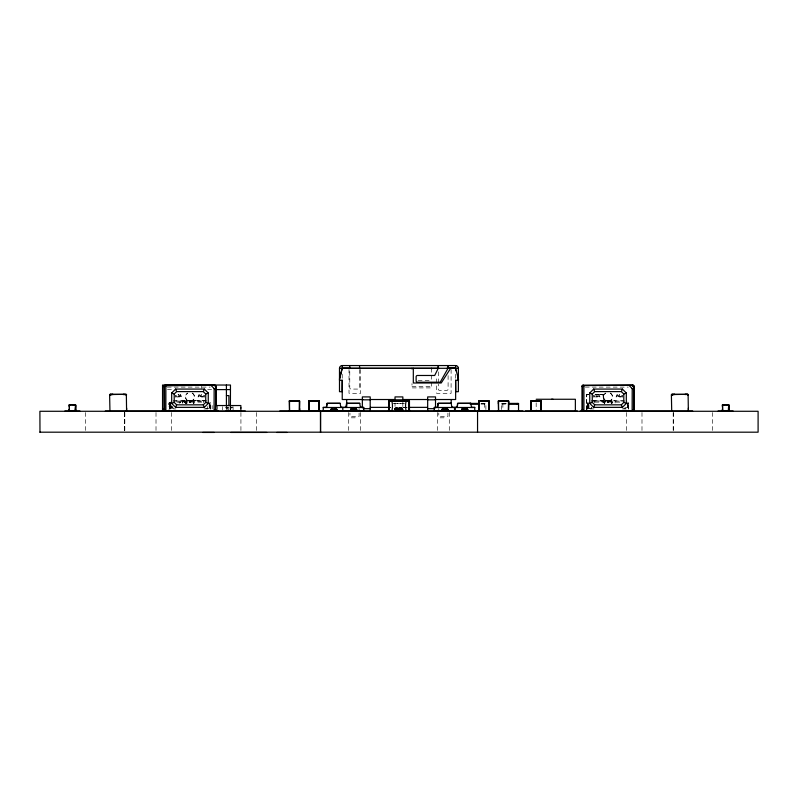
<?xml version="1.0" encoding="UTF-8"?>
<svg xmlns="http://www.w3.org/2000/svg" width="798" height="798" viewBox="0 0 798 798"><rect width="100%" height="100%" fill="white"/><g stroke="black" fill="none" stroke-linecap="round" stroke-linejoin="round"><path stroke-width="0.6" stroke-dasharray="3.99 2.99" d="M173.186 407.359C168.747 406.79 169.046 410.421 169.575 403.439L169.395 408.666L174.433 408.666M587.458 409.324L587.448 403.439L588.425 403.439C589.832 408.287 586.081 410.461 587.627 403.439L587.448 408.666L592.485 408.666M186.313 401.095L186.253 403.569L186.313 400.825L193.635 400.825L193.894 403.569L193.894 401.095M604.375 401.095L604.305 403.569L604.375 400.825L624.754 400.825M611.886 403.569C614.081 399.608 602.011 399.608 604.106 403.569M169.495 408.167L170.203 407.459L170.363 403.439L170.702 407.359A1.307 1.307 0 0 0 169.395 408.666M587.677 407.938L588.415 403.439L587.547 408.167M205.515 408.666L210.552 408.666A1.307 1.307 0 0 0 209.246 407.359L209.585 403.439L210.552 403.439L210.552 409.324M628.605 408.666L627.637 403.439L627.298 407.359A1.307 1.307 0 0 1 628.605 408.666L623.567 408.666M169.615 407.938L170.363 403.439M586.47 410.631L586.73 407.868M603.198 397.703L603.198 394.431L594.36 394.292M586.73 406.421L586.73 405.713L586.73 406.292M180.238 402.212C180.358 404.247 179.889 400.855 181.665 401.663M228.038 407.459C228.807 407.588 226.802 408.426 225.954 407.279L225.724 407.898L228.537 407.489M203.33 402.721L203.699 400.865L206.692 400.825M603.587 400.825L600.266 400.696L603.497 400.696M170.722 405.075L170.642 409.025L175.999 408.925M588.844 394.292L586.47 394.95L586.47 409.424M586.73 410.362L586.73 395.209L587.129 394.292L588.964 394.471M180.178 396.327L179.55 397.055L180.538 394.441L181.904 397.055L180.657 394.95L180.178 396.327L181.256 396.327M598.939 394.441L599.956 397.055L598.709 394.95L597.602 397.055L598.59 394.441M185.715 403.06L186.273 401.613L187.031 403.608M198.692 396.327L198.044 397.055L199.061 394.441L200.398 397.055L199.291 394.95L198.692 396.327L199.769 396.327M616.744 396.327L616.096 397.055L617.113 394.441L618.46 397.055L617.343 394.95L616.744 396.327L617.822 396.327M185.525 403.608L186.273 401.613M231.35 408.187L232.248 406.93M586.73 395.209L587.129 394.292L586.47 394.95L586.73 397.703M226.313 407.648L227.689 407.449M586.73 394.431L586.56 394.621M389.564 407.489L390.691 407.359L390.032 407.359M600.226 394.292L603.458 394.95L603.458 403.389M185.056 402.182C184.946 404.077 185.326 400.796 183.51 401.613M186.054 403.569L186.313 400.825L206.692 401.095M594.969 394.561L603.328 394.561L603.198 402.791M596.046 394.441L596.016 397.055L597.014 396.696L597.313 395.209L596.046 394.441L597.014 394.781L597.014 396.696L595.308 397.055L595.308 394.441M184.847 402.761L184.827 401.873M587.129 394.292L587.019 394.671M194.423 400.696L192.787 400.696L196.128 400.696L194.892 400.825M171.42 405.753L170.872 406.302L171.42 406.86L171.809 405.913M607.398 401.095A19.601 19.601 0 0 1 607.747 402.721A19.601 19.601 0 0 0 607.378 401.095L607.737 400.955M189.695 400.955L189.326 401.095A19.601 19.601 0 0 1 189.685 402.721A19.601 19.601 0 0 0 189.345 401.095M169.974 407.579L170.702 407.359L170.203 407.459M588.036 407.579L588.764 407.359A1.307 1.307 0 0 0 587.448 408.666M203.699 400.865L203.041 400.955M621.373 400.955L624.754 401.095M175.341 397.055L176.737 396.776L175.69 396.776L175.69 394.731M593.393 397.055L594.799 396.776L593.742 396.776L593.742 394.731M170.672 403.07L169.675 403.489A1.406 1.406 0 0 0 169.485 405.264L170.104 405.793A1.426 1.426 0 0 1 170.981 404.935M588.256 407.459L588.754 407.359M170.662 402.222L170.064 402.302A2.314 2.314 0 0 0 169.026 402.9A2.294 2.294 0 0 0 168.967 406.062L171.72 407.678A1.426 1.426 0 0 0 172.617 407.08M600.046 394.561L603.328 394.561L602.54 394.561M173.246 400.825L193.635 400.825L193.635 403.569L193.635 401.095M173.246 401.095L176.627 400.955M591.308 401.095L611.687 400.825L611.687 403.569L611.687 401.095M202.662 400.686L202.213 400.696M610.141 400.686L609.692 400.696M203.769 400.686L203.231 400.696L204.438 400.686M611.248 400.686L610.709 400.696L611.916 400.686M393.544 403.349L404.267 403.319L393.713 403.309M418.122 380.387L431.598 380.387M411.997 386.591L431.598 386.591M167.221 387.11L210.263 387.11M585.273 387.11L628.325 387.11M167.45 389.594L172.378 389.594M207.66 389.594L212.906 389.594M175.69 395.589L176.617 395.589M203.33 395.589L204.258 395.589M593.742 395.589L594.67 395.589M621.383 395.589L622.31 395.589M598.231 396.327L599.308 396.327M206.403 400.696L181.515 400.696L181.515 403.02M593.343 400.696L615.128 400.696L615.128 403.02M193.146 400.825L195.769 400.825M600.625 400.825L603.248 400.825M594.969 400.955L591.308 400.825M176.278 401.095L203.67 401.095M594.33 401.095L621.722 401.095M182.064 401.613L183.081 401.613L182.313 401.843L182.313 403.379M176.917 402.132L203.031 402.132M594.979 402.132L621.083 402.132M182.313 402.481L183.031 402.481M169.395 409.324L169.395 403.439L170.702 403.439L170.702 408.666M481.024 403.439L485.882 403.439L485.882 411.279M506.411 403.439L501.553 403.439L501.553 411.279M628.605 409.324L628.605 403.439L627.298 403.439L627.368 409.025L622.011 408.925M481.024 403.569L485.882 403.569M501.553 403.569L506.411 403.569M481.024 404.097L485.882 404.097M501.553 404.097L506.411 404.097M172.857 406.581L168.937 406.581L168.937 411.15M402.671 407.359L407.968 407.359M624.814 407.359L627.956 407.539M403.309 407.489L408.227 407.489M226.413 408.017L228.896 408.017M203.949 408.925L209.305 408.925L209.216 405.075M594.051 408.925L588.695 408.925L588.754 403.439M351.25 417.813L357.783 417.813M440.087 417.813L446.621 417.813M210.552 408.666L209.246 407.359L209.894 407.539M628.435 408.017L627.298 407.359L628.505 408.167L628.435 403.439L628.505 408.167M209.246 407.359L210.453 408.167L210.373 403.439L210.453 408.167M622.659 397.055L621.263 396.776L622.31 396.776L622.31 394.731M204.607 397.055L203.201 396.776L204.258 396.776L204.258 394.731M608.305 400.955L608.675 401.095A19.601 19.601 0 0 0 608.315 402.721A19.601 19.601 0 0 1 608.655 401.095M190.263 400.955L190.602 401.095A19.601 19.601 0 0 0 190.263 402.721A19.601 19.601 0 0 1 190.602 401.095M602.37 400.825L601.802 400.696M602.999 394.751L603.458 397.524M209.585 407.409L210.333 407.938M231.54 407.349L232.258 407.459L231.899 406.88M225.954 407.279L226.931 407.828M186.094 402.002L186.542 403.06M594.301 400.865L594.67 402.721M179.031 401.613L179.291 403.379M209.964 407.579L209.585 403.439L209.744 407.459M627.637 403.439L627.797 407.459M604.106 401.095L604.176 403.569M186.054 401.095L186.124 403.569M712.544 412.506L712.544 432.187M673.352 412.506L673.352 432.187M673.183 412.506L673.183 430.95M641.991 412.506L641.991 432.187M626.32 412.506L626.32 432.187M611.946 401.095L611.946 403.569M591.827 407.409L591.827 408.616M591.697 407.409L591.697 408.616M588.994 405.344L588.994 408.825M536.176 402.791L536.176 409.843M502.86 403.439L502.86 409.534M484.576 403.439L484.576 409.534M455.638 374.272L455.638 379.06M451.099 369.494L451.099 393.334L436.566 393.334L436.566 376.646M449.294 412.506L449.294 432.187M448.097 375.549L448.097 389.075A1.307 1.307 0 0 1 446.79 390.382L439.608 390.382A1.307 1.307 0 0 1 438.301 389.075L438.301 384.157M447.927 413.075L447.927 416.506L438.78 416.506L438.78 413.075M438.78 408.506L438.78 411.938M438.301 371.858L438.301 382.96M437.543 412.506L437.543 432.187M431.598 368.307L431.598 387.898L411.997 387.898L411.997 383.599M402.85 402.95L402.85 406.631M395.02 402.95L395.02 406.451M360.676 369.494L360.676 393.334L349.015 393.334L349.015 369.494M360.457 412.506L360.457 432.187M359.569 369.514L359.569 387.768A1.307 1.307 0 0 1 358.262 389.075L351.08 389.075A1.307 1.307 0 0 1 349.773 387.768L349.773 369.514M359.09 408.506L359.09 411.938M359.09 413.075L359.09 416.506L349.943 416.506L349.943 413.075M348.706 412.506L348.706 432.187M342.232 374.272L342.232 379.06M256.597 412.506L256.597 432.187M240.926 412.506L240.926 432.187M233.086 406.651L233.086 410.022M227.929 406.651L227.929 410.022M226.413 407.559L226.413 410.102M222.492 406.581L222.492 410.002M217.475 405.534L217.475 410.022M212.178 405.534L212.178 408.905M209.246 403.439L209.246 408.666M207.65 406.501L207.65 408.825M201.395 385.025L201.395 388.446M171.68 412.506L171.68 432.187M156.009 412.506L156.009 432.187M124.827 412.506L124.827 430.95M124.648 412.506L124.648 432.187M124.558 412.506L124.558 430.95M85.456 412.506L85.456 432.187M228.497 409.574A3.262 3.262 0 0 1 228.208 410.022M192.258 392.945A4.569 4.569 0 0 1 193.475 399.848A4.569 4.569 0 0 1 186.473 399.848A4.569 4.569 0 0 1 187.69 392.945M192.148 393.145A4.339 4.339 0 0 1 193.296 399.698A4.339 4.339 0 0 1 186.652 399.698A4.339 4.339 0 0 1 187.799 393.145M169.395 403.439A1.307 1.307 0 0 1 170.702 402.132M209.585 402.182A1.307 1.307 0 0 1 210.552 403.439M610.32 392.945A4.569 4.569 0 0 1 611.527 399.848A4.569 4.569 0 0 1 604.525 399.848A4.569 4.569 0 0 1 605.742 392.945M610.201 393.145A4.339 4.339 0 0 1 611.358 399.698A4.339 4.339 0 0 1 604.704 399.698A4.339 4.339 0 0 1 605.862 393.145M627.298 402.132A1.307 1.307 0 0 1 628.605 403.439M587.448 403.439A1.307 1.307 0 0 1 588.415 402.182M178.961 394.781L178.961 396.696L177.256 397.055L177.256 394.441C180.198 393.733 179.331 397.973 177.605 396.776L177.605 394.731L178.961 394.781M200.996 395.329L200.986 396.696L202.692 397.055L202.692 394.441C199.749 393.733 200.617 397.973 202.343 396.776L202.343 394.731L201.445 394.521L200.996 395.329M619.058 395.329L619.039 396.696L620.754 397.055L620.754 394.441C617.812 393.733 618.669 397.973 620.395 396.776L620.395 394.731L619.497 394.521L619.058 395.329M586.73 406.98L586.73 407.559L586.73 406.98M586.73 407.349L586.73 407.409"/><path stroke-width="1.2" d="M215.739 396.616L215.65 399.559L215.689 395.559M215.739 395.429C215.749 395.549 215.919 393.125 215.689 395.998M458.361 380.257L455.638 380.257L455.768 391.688L458.381 391.688L458.381 368.297A2.743 2.743 0 0 0 455.638 365.554L342.232 365.554A2.743 2.743 0 0 0 339.489 368.297L339.489 391.688L342.103 391.688L342.232 380.257L339.509 380.257L339.509 379L342.232 368.297L342.232 365.554M633.722 402.411C633.841 411.648 633.901 395.898 633.702 401.903M633.802 395.848C634.021 393.494 633.612 399.15 633.802 395.429M633.712 399.559L633.821 396.486L634.001 397.464M583.129 385.773A1.307 1.307 0 0 1 583.777 385.594L632.724 385.155A1.297 1.297 0 0 1 634.031 386.451L634.021 409.973A1.297 1.297 0 0 1 633.073 411.229A1.297 1.297 0 0 0 634.031 409.992L634.031 386.451A1.297 1.297 0 0 0 632.744 385.155L583.318 385.155A1.297 1.297 0 0 0 582.031 386.451L582.031 409.992A1.297 1.297 0 0 0 582.989 411.229M215.011 411.229A1.297 1.297 0 0 0 215.969 409.973L215.969 386.451A1.297 1.297 0 0 0 214.662 385.155L165.316 385.843L164.488 386.97L164.607 409.923L165.864 410.701L214.083 410.701L214.143 388.556M583.917 410.701L583.917 385.733L583.368 385.843L582.55 386.97L582.55 409.454L583.917 410.701L632.136 410.701L632.206 388.556M633.762 397.374L633.762 399L633.712 396.875L633.712 398.162M633.812 398.362L633.821 399.04L633.762 397.813M215.799 398.431L215.699 399L215.709 396.257M633.762 396.656L633.752 395.559M215.64 402.252L215.739 405.254L215.759 401.055M399.249 408.347C402.212 406.491 399.998 410.132 398.771 407.768M330.921 409.175L331.818 410.441L332.746 409.394C327.888 410.022 335.519 407.389 332.856 410.152M350.512 409.175L351.419 410.441L352.337 409.394C347.489 410.022 355.11 407.389 352.447 410.152M441.962 409.175L442.87 410.441L443.788 409.394C438.94 410.022 446.561 407.389 443.897 410.152M461.563 409.175L462.461 410.441L463.389 409.394C458.531 410.022 466.162 407.389 463.498 410.152M126.613 408.047L126.583 410.83L126.353 394.431L110.284 394.292L109.625 394.95L109.954 411.189M688.375 408.047L688.345 410.83L688.115 394.431L672.046 394.292L671.387 394.95L671.716 411.189M215.789 398.99L215.759 397.494M633.782 402.032L633.792 404.776L633.812 403.05M399.888 409.464L398.87 409.743L398.771 409.035L399.549 409.833L400.317 409.264L399.2 409.833M299.45 411.02L299.45 400.825L289.265 401.095L289.524 411.279L289.524 400.825L299.45 401.095M319.05 411.02L319.31 401.095L308.986 400.865L309.115 411.02L319.31 411.02L319.31 401.095L309.115 400.825L319.05 401.095L319.31 411.02M409.194 411.02L409.194 400.825L388.816 400.825L388.546 411.279M488.885 411.02L488.885 400.825L478.69 401.095L478.95 411.279L478.95 400.825L488.885 401.095L488.885 411.279L478.95 411.02L478.82 401.095M508.476 411.02L508.476 400.825L498.291 401.095L498.551 411.279L498.551 400.825L508.476 401.095M541.144 411.02L541.144 400.825L531.079 400.865L531.079 406.052M215.669 402.052L215.729 404.776L215.759 404.137M633.841 394.222L633.812 395.07M215.689 404.895L215.729 400.486L215.779 402.062L215.799 401.204M633.841 402.062L633.802 400.905M326.891 403.489L326.492 407.489L327.22 403.309L340.138 403.309L340.866 407.489M346.492 403.489L346.093 407.489L346.811 403.309L359.738 403.309L360.457 407.489M437.942 403.489L437.543 407.489L438.262 403.309L451.189 403.309L451.907 407.489M457.533 403.489L457.134 407.489L457.862 403.309L470.78 403.309L471.508 407.489M75.531 409.823L75.401 411.15L74.204 411.15M723.796 404.875L722.469 405.005L722.599 411.279L722.599 404.746L728.614 404.746L728.614 411.15L728.744 409.823M215.779 394.222L215.749 395.07M458.381 377.195L458.381 376.018M215.969 386.451L215.45 409.454L214.083 410.701M632.275 385.594A1.307 1.307 0 0 1 633.582 386.9L633.512 409.454L632.136 410.701M69.127 406.202L69.386 404.746L75.66 405.005L75.401 411.279L69.386 411.02M722.34 406.202L722.599 404.746M400.546 410.032C400.466 407.878 403.658 409.982 401.075 409.743L400.975 409.035L400.606 409.693L400.317 409.264M401.444 408.347L401.554 407.768L401.963 408.566L401.554 407.768M75.66 409.823L75.66 411.02M728.614 411.15L728.873 409.823M335.12 409.165L335.12 408.546C337.205 408.895 333.943 409.015 334.182 408.546L335.12 409.165L336.437 408.546L336.676 409.165L335.938 408.586M354.721 409.165L354.721 408.546C356.796 408.895 353.544 409.015 353.783 408.546L354.721 409.165L356.028 408.546L356.267 409.165L355.529 408.586M446.172 409.165L446.172 408.546C448.247 408.895 444.995 409.015 445.234 408.546L446.172 409.165L447.479 408.546L447.718 409.165L446.98 408.586M465.763 409.165L465.763 408.546C467.847 408.895 464.586 409.015 464.825 408.546L465.763 409.165L467.079 408.546L467.319 409.165L466.581 408.586M335.459 409.095L336.078 408.915M336.347 409.524L335.589 410.272L334.182 409.524L334.182 410.142L335.898 410.142L335.898 409.524L337.444 410.142C335.759 409.514 337.384 409.474 336.237 410.072L337.215 409.524M355.05 409.095L355.669 408.915M355.948 409.524L355.18 410.272L353.783 409.524L353.783 410.142L355.499 410.142L355.499 409.524L357.045 410.142C355.359 409.514 356.975 409.474 355.828 410.072L356.806 409.524M446.501 409.095L447.119 408.915M447.399 409.524L446.631 410.272L445.234 409.524L445.234 410.142L446.95 410.142L446.95 409.524L448.496 410.142C446.81 409.514 448.426 409.474 447.279 410.072L448.257 409.524M466.102 409.095L466.72 408.915M466.99 409.524L466.231 410.272L464.825 409.524L464.825 410.142L466.541 410.142L466.541 409.524L468.087 410.142C466.401 409.514 468.027 409.474 466.88 410.072L467.857 409.524M240.856 408.187L240.856 407.708M339.509 379L342.232 368.307L448.017 368.297L448.097 365.554L448.097 368.297M458.381 380.177L458.381 379.459M126.353 395.209L125.954 394.292L109.755 394.561L110.284 394.292L110.284 394.95C108.309 394.382 112.478 394.013 113.037 394.561M126.613 410.631L125.954 411.279M688.115 395.209L687.716 394.292L671.517 394.561L672.046 394.292L672.046 394.95C670.071 394.382 674.24 394.013 674.799 394.561M688.046 411.189L688.375 410.631L687.716 411.279M319.18 409.693L319.18 409.035L319.18 409.613M489.014 409.693L489.014 409.035L489.014 409.613M541.273 409.693L541.273 409.035L541.273 409.613M75.531 409.992L75.531 409.384M728.744 409.992L728.744 409.384M458.381 377.544L458.381 377.035M112.857 394.292L109.885 395.209L110.174 394.671M175.6 407.359L204.338 407.359L208.258 403.439L208.258 392.995L204.338 389.075L175.6 389.075L171.68 392.995L171.68 403.439L175.6 407.359L176.647 404.835L203.3 404.835L205.734 402.392L205.734 394.032L203.3 391.599L176.647 391.599L174.203 394.032L174.203 402.392L176.647 404.835M203.3 391.599L204.338 389.075M593.662 407.359L622.4 407.359L626.32 403.439L626.32 392.995L622.4 389.075L593.662 389.075L589.742 392.995L589.742 403.439L593.662 407.359L594.7 404.835L621.353 404.835L623.797 402.392L623.797 394.032L621.353 391.599L594.7 391.599L592.266 394.032L592.266 402.392L594.7 404.835M621.353 391.599L622.4 389.075M674.619 394.292L671.647 395.209L671.936 394.671M331.27 409.125L330.911 409.703M350.871 409.125L350.512 409.703M442.321 409.125L441.962 409.703M461.912 409.125L461.553 409.703M331.509 410.312L331.629 409.593M351.11 410.312L351.22 409.593M442.551 410.312L442.671 409.593M462.152 410.312L462.271 409.593M633.742 404.895L633.732 404.347M438.301 368.167L434.701 375.479L417.434 375.479A1.307 1.307 0 0 0 416.127 376.786L416.127 380.885A1.307 1.307 0 0 0 417.434 382.192L440.227 382.192L448.097 368.167L454.561 368.277M69.386 404.746L69.386 411.279L69.386 404.746L75.66 405.005M109.625 394.95L110.084 394.751M308.986 401.095L309.115 411.279L308.986 400.865L317.414 400.955M489.014 411.02L489.014 401.095M531.079 401.095L541.144 401.095L541.403 411.02L531.209 411.02M671.387 394.95L671.846 394.751M325.295 407.489L326.522 407.359L323.23 407.359L323.23 411.279M341.983 407.489L340.836 407.359L346.123 407.359L344.896 407.359M361.654 407.359L360.437 407.359M436.346 407.489L437.573 407.359L434.272 407.359L434.272 411.279M453.104 407.359L451.887 407.359L457.164 407.359L455.937 407.489M472.625 407.489L471.478 407.359L474.77 407.359L474.77 411.279M126.353 394.431L126.523 394.621M688.375 394.95L687.716 394.292L684.963 394.561M69.256 409.992L69.256 409.384M722.469 409.992L722.469 409.384M319.18 409.464L319.18 409.394M489.014 409.464L489.014 409.394M541.273 409.464L541.273 409.394M402.082 409.723L402.551 409.035L402.96 409.833L401.943 409.065M400.077 408.117L401.085 408.456M398.87 409.743L399.18 409.035M335.13 409.713L334.182 410.142M354.721 409.713L353.783 410.142M446.172 409.713L445.234 410.142M465.773 409.713L464.825 410.142M165.276 411.279A1.297 1.297 0 0 1 163.969 409.992L164.488 409.454M582.55 409.454L582.031 409.992A1.297 1.297 0 0 0 583.338 411.279M299.45 411.279L299.709 401.095L289.265 401.095L299.45 400.825L299.45 411.279L289.524 411.02M405.534 400.955L406.162 401.095A19.601 19.601 0 0 0 406.182 411.02L409.454 411.02L409.194 401.095M498.351 403.569L498.551 400.825L508.605 401.095L508.476 411.279L498.551 411.02M508.476 411.279L508.745 401.095L498.291 401.095M728.873 411.02L722.599 411.02M335.818 409.155L336.437 408.546M355.409 409.155L356.028 408.546M446.86 409.155L447.479 408.546M466.461 409.155L467.079 408.546M632.744 385.155L632.136 385.733L632.694 385.843M319.18 408.347L319.18 407.768L319.31 408.566M489.014 408.347L489.014 407.768L489.144 408.566M541.273 408.347L541.273 407.768L541.403 408.566M400.247 409.603L399.349 409.394M215.65 397.404L215.65 396.875L215.949 397.464M171.68 403.439L174.203 402.392M205.734 394.032L208.258 392.995M589.742 403.439L592.266 402.392M623.797 394.032L626.32 392.995M553.054 399.259L551.488 399.259M391.838 401.095A19.601 19.601 0 0 1 391.818 411.02L388.816 411.279L388.816 400.825L392.466 400.955M70.583 404.746L69.256 405.005L70.583 404.875M722.469 405.005L723.796 404.746M123.201 394.561L126.483 394.561M331.818 410.441L331.998 409.593M351.419 410.441L351.599 409.593M442.87 410.441L443.05 409.593M462.461 410.441L462.641 409.593M458.381 368.297L450.641 368.307L441.244 382.99L413.314 382.99L413.314 368.307M327.03 403.359L340.138 403.309M346.631 403.359L359.738 403.309M438.082 403.359L451.189 403.309M457.673 403.359L470.78 403.309M339.489 368.297L438.99 368.307M446.91 368.307L454.501 368.307M163.979 409.992L163.979 386.451A1.297 1.297 0 0 1 165.266 385.155L214.662 385.155M215.36 389.594L230.472 389.594M126.613 394.95L126.154 394.751M226.413 395.599L228.896 395.599L228.896 405.534M536.176 399.259L575.368 399.259L575.368 411.02M362.851 399.519L342.232 399.519L342.232 380.257M370.192 399.519L395.2 399.519M402.671 399.519L427.678 399.519M435.02 399.519L455.638 399.519L455.638 380.257M362.352 399.818L370.192 399.818M395.02 399.818L402.85 399.818M427.678 399.818L435.518 399.818M487.249 400.955L478.82 400.865L478.69 411.02M388.546 401.095L409.454 401.095L409.454 411.279M478.69 401.095L489.144 401.095L489.144 411.02M541.403 401.095L531.209 400.825L530.949 411.02L531.079 400.865L539.508 400.955L541.273 401.095L541.144 411.279L541.273 401.095M470.112 403.439L478.601 403.439M508.835 403.439L518.54 403.439L518.54 411.279M470.112 403.569L478.601 403.569M508.835 403.569L518.54 403.569M470.112 404.097L478.601 404.097M508.835 404.097L518.54 404.097M722.34 405.005L728.873 405.005M215.58 405.534L240.856 405.534L240.856 411.15L214.642 411.15M360.367 407.359L363.728 407.359L363.728 411.279M370.322 407.359L388.985 407.359M408.885 407.359L427.548 407.359M323.23 407.489L363.728 407.489M408.885 407.489L409.454 407.489M434.272 407.489L474.77 407.489M363.479 408.666L370.192 408.666M427.678 408.666L434.391 408.666M64.867 411.02L79.92 411.02M105.316 411.02L218.063 411.02M226.073 411.02L245.325 411.02M279.759 411.02L523.019 411.02M525.244 411.02L577.353 411.02M580.236 411.02L692.684 411.02M718.08 411.02L733.133 411.02M323.23 411.15L363.728 411.15M408.885 411.15L409.454 411.15M434.272 411.15L474.77 411.15M723.796 411.15L722.34 411.02M39.9 432.187L758.1 432.187L758.1 411.279L39.9 411.279L39.98 432.187M202.792 432.446L214.213 432.446M230.841 432.446L266.682 432.446M276.776 432.446L287.001 432.446M342.232 368.297L349.015 368.307M448.097 368.167L455.638 368.307L458.361 379M463.269 408.676L462.551 408.895M443.678 408.676L442.95 408.895M352.227 408.676L351.499 408.895M332.626 408.676L331.908 408.895M289.395 400.865L291.16 400.955M727.417 404.875L728.744 405.005C727.257 419.948 731.197 403.638 727.417 404.746M74.204 404.875L75.531 405.005C74.044 419.948 77.985 403.638 74.204 404.746M685.143 394.292L687.457 394.561M123.381 394.292L125.695 394.561M392.187 400.955L388.816 401.095L388.816 411.279M165.016 411.15L164.498 411.01A3.262 3.262 0 0 1 162.543 408.017M623.797 402.392L626.32 403.439M589.742 392.995L592.266 394.032M205.734 402.392L208.258 403.439M171.68 392.995L174.203 394.032M688.245 394.561L687.916 394.751M308.856 411.02L308.986 409.384M69.256 409.823L69.386 411.279M458.381 380.067L458.381 378.591M582.55 386.97L582.031 386.451A1.297 1.297 0 0 1 583.338 385.155L583.917 385.733M165.266 385.155L165.864 385.733L165.864 410.701M629.243 385.594L633.582 389.933M633.512 409.454L634.021 409.973M211.191 385.594L215.53 389.933M215.45 409.454L215.969 409.973M163.979 386.451L164.488 386.97M633.103 386.122L633.472 386.741M400.776 408.566L400.387 407.768L400.406 408.476M671.577 411.09L672.046 410.631L672.046 411.279M621.353 404.835L622.4 407.359M593.662 389.075L594.7 391.599M203.3 404.835L204.338 407.359M175.6 389.075L176.647 391.599M109.815 411.09L110.284 410.631L110.284 411.279M400.975 409.035L401.075 409.743M722.34 409.823L722.599 411.15L722.469 409.823M69.127 409.823L69.386 411.15M633.851 398.072L633.812 397.494M728.614 404.746L728.873 406.202M75.401 404.746L75.66 406.202M454.411 407.489L454.611 411.15M299.649 408.536L299.709 411.02M215.769 401.444L215.779 402.062M517.234 403.439L517.234 404.097M477.553 411.279L477.553 432.187M458.511 379.379L458.511 380.277M458.381 375.589L458.381 380.955M455.638 365.554L455.638 370.701M455.179 407.359L455.179 411.279M451.189 399.519L451.189 402.88M435.518 407.858L435.518 396.905L427.678 396.905L427.678 411.279M431.598 368.297L431.598 368.955M411.997 368.297L411.997 368.955M409.194 400.825L409.194 411.279M402.85 402.032L402.85 396.905L395.02 396.905L395.02 400.496M401.554 409.035L401.554 409.833M370.192 411.279L370.192 396.905L362.352 396.905L362.352 407.858M359.569 365.554L359.569 368.297M349.773 365.554L349.773 368.297M346.681 399.519L346.681 407.359M342.821 407.359L342.821 411.279M320.616 411.279L320.616 432.187M320.447 411.279L320.447 432.187M230.403 411.15L230.472 385.025L162.543 385.025L162.543 411.15M226.413 385.025L226.413 406.362M214.223 385.594A1.307 1.307 0 0 1 215.53 386.9M582.52 386.561A1.307 1.307 0 0 1 582.859 385.983M394.521 408.756L395.838 410.202L396.915 408.865L395.2 409.444L394.87 408.815L396.905 408.017L397.534 409.803L398.072 408.795L397.244 407.848A1.157 1.157 0 0 0 395.798 407.778L394.521 408.756M215.929 403.509L215.929 403.509M438.252 367.768L438.242 368.297L438.301 365.554L438.252 367.768M633.981 403.509L633.981 403.509M582.101 403.618L582.101 403.618M319.18 411.02L319.05 400.825L319.18 411.02"/></g></svg>
